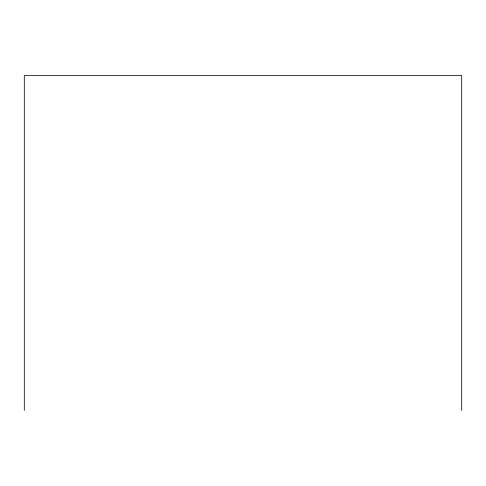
<?xml version="1.0" encoding="UTF-8"?>
<svg xmlns="http://www.w3.org/2000/svg" width="486" height="486" viewBox="0 0 486 486"><rect width="100%" height="100%" fill="white"/><g stroke="black" fill="none" stroke-linecap="round" stroke-linejoin="round"><path stroke-width="0.73" d="M461.7 410.451L461.7 75.549L24.3 75.549L24.3 410.451"/></g></svg>
